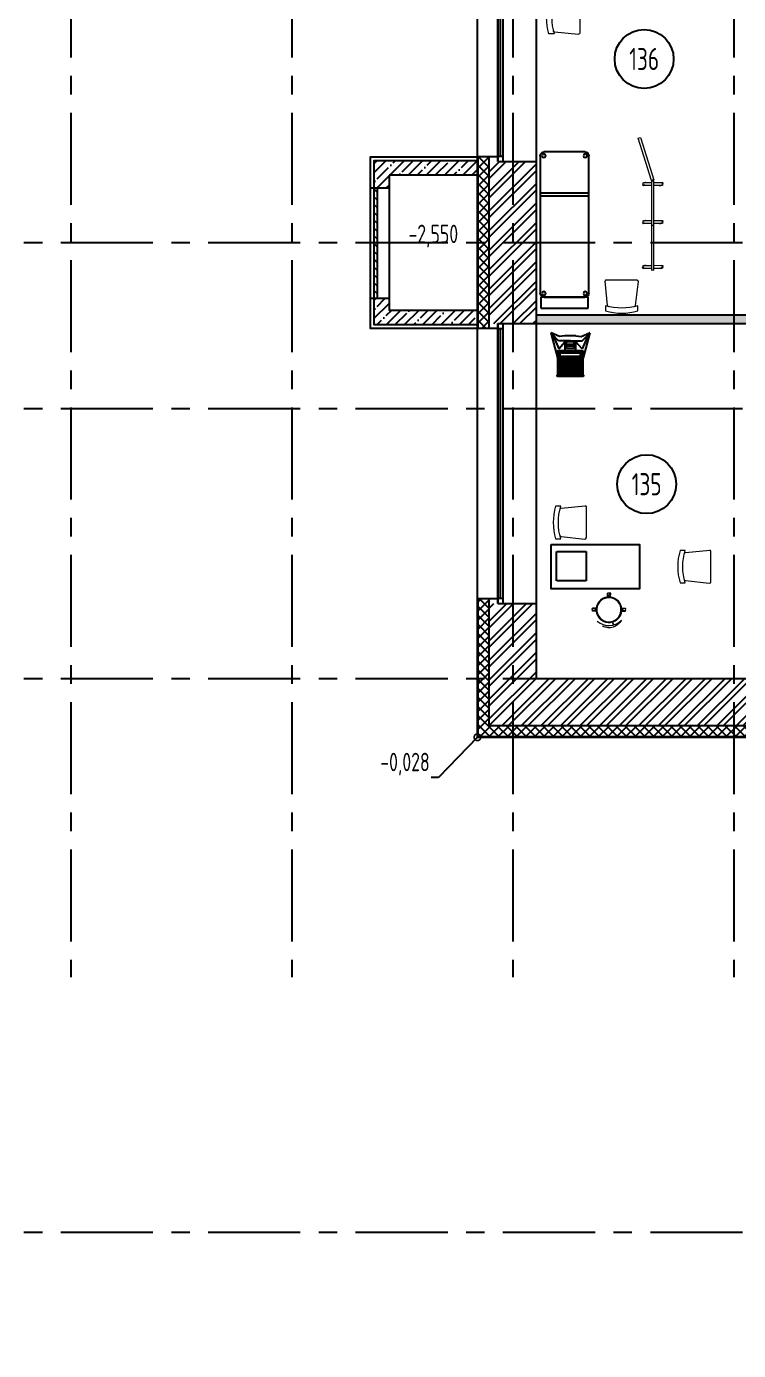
# Model space of a CAD drawing. Header units: millimetres. Extents: x -9318 to 9016603, y 0 to 838141.
# Drawn here: x 56803 to 66465, y 169968 to 187942 of the extents above; entities that cross this region are included whole.
import ezdxf
from ezdxf import colors
from ezdxf.entities.mleader import LeaderData, LeaderLine
from ezdxf.enums import TextEntityAlignment as Align
from ezdxf.math import Vec2, Vec3

# ---------------------------------------------------------------- set-up
doc = ezdxf.new("R2010")
doc.units = ezdxf.units.MM
for name, pattern in [('ADSK_Сверху', [450, 300, -150]), ('CENTER', [2, 1.25, -0.25, 0.25, -0.25]), ('HIDDEN', [6, 4, -2])]:
    doc.linetypes.add(name, pattern=pattern)
for name, color, linetype in [('АР_новое окно', 160, 'Continuous'), ('ТХ_мебель_мед', 210, 'Continuous'), ('ТХ_обор_мед', 212, 'Continuous')]:
    doc.layers.add(name, color=color, linetype=linetype)
doc.layers.add('АР_Номер помещения', color=1, linetype='Continuous', lineweight=25)
doc.styles.add('ISOCPEUR', font='isocpeur.ttf', dxfattribs={"width": 0.7})
pattern_1 = [(45, (-887844.57, 261230.07), (-132.58252, 132.58252), []), (45, (-887756.18, 261230.07), (-132.58252, 132.58252), [])]

# ---------------------------------------------------------------- blocks, each defined once
blk = doc.blocks.new('*U746')
at = {"layer": 'АР_новое окно', "color": 8, "lineweight": 20}
for p, q in [((0, 3800), (-70, 3800)), ((0, 0), (-70, 0))]:
    blk.add_line(p, q, dxfattribs=at)
at = {"layer": 'АР_новое окно', "color": 8}
for p, q in [((-70, 3800), (-70, 0)), ((-70, 0), (-70, 3800)), ((0, 3800), (0, 0)), ((0, 3730), (-70, 3730)), ((-35, 3730), (-35, 70)), ((0, 70), (-70, 70))]:
    blk.add_line(p, q, dxfattribs=at)
blk = doc.blocks.new('*U747')
at = {"layer": 'АР_новое окно', "color": 8, "lineweight": 20}
for p, q in [((0, 3800), (-70, 3800)), ((0, 0), (-70, 0))]:
    blk.add_line(p, q, dxfattribs=at)
at = {"layer": 'АР_новое окно', "color": 8}
for p, q in [((-70, 3800), (-70, 0)), ((-70, 0), (-70, 3800)), ((0, 3800), (0, 0)), ((0, 3730), (-70, 3730)), ((-35, 3730), (-35, 70)), ((0, 70), (-70, 70))]:
    blk.add_line(p, q, dxfattribs=at)
blk = doc.blocks.new('_DotSmall')
at = {"color": 8, "linetype": 'ByBlock', "const_width": 0.5}
blk.add_lwpolyline([(-0.0625, 0, 1), (0.0625, 0, 1)], format="xyb", close=True, dxfattribs=at)
blk = doc.blocks.new('*U1048')
at = {"layer": 'АР_Номер помещения', "color": 8}
blk.add_circle((-13711, 2711), 400, dxfattribs=at)
at = {"color": 8, "style": 'ISOCPEUR', "width": 0.7, "flags": 1}
blk.add_attdef('КАТЕГОРИЯ', (-499, -2092), '', height=250, dxfattribs=at)
at = {"layer": 'АР_Номер помещения', "color": 8, "style": 'ISOCPEUR', "width": 0.7}
blk.add_attdef('НОМЕР_ПОМЕЩЕНИЯ', text='', height=300, dxfattribs=at).set_placement((-13711, 2711), align=Align.MIDDLE_CENTER)
blk = doc.blocks.new('*U1043')
at = {"layer": 'АР_Номер помещения', "color": 8}
blk.add_circle((-18503, 2894), 400, dxfattribs=at)
at = {"color": 8, "style": 'ISOCPEUR', "width": 0.7, "flags": 1}
blk.add_attdef('КАТЕГОРИЯ', (-499, -2092), '', height=250, dxfattribs=at)
at = {"layer": 'АР_Номер помещения', "color": 8, "style": 'ISOCPEUR', "width": 0.7}
blk.add_attdef('НОМЕР_ПОМЕЩЕНИЯ', text='', height=300, dxfattribs=at).set_placement((-18503, 2894), align=Align.MIDDLE_CENTER)
blk = doc.blocks.new('стол с тумбой 1200х600')
at = {"color": 8}
blk.add_lwpolyline([(-19012, 19801), (-19012, 21001), (-19612, 21001), (-19612, 19801)], close=True, dxfattribs=at)
at = {"color": 8, "linetype": 'HIDDEN', "ltscale": 0.1}
blk.add_lwpolyline([(-19505, 19875), (-19105, 19875), (-19105, 20275), (-19505, 20275)], close=True, dxfattribs=at)
blk = doc.blocks.new('М012')
at = {"layer": 'ТХ_мебель_мед', "color": 8, "lineweight": 0}
for points in [[(369567, -213307, 0.409091), (369742, -213133, 0.409091), (369567, -212958, 0.420501), (369393, -213133, 0.420501)], [(369567, -213297, 0.41129), (369731, -213133, 0.41129), (369567, -212969, 0.41129), (369403, -213133, 0.41129)]]:
    blk.add_lwpolyline(points, format="xyb", close=True, dxfattribs=at)
for points in [[(369498, -212974), (369483, -212921), (369488, -212921)], [(369536, -212958), (369525, -212910), (369520, -212916)], [(369393, -213159), (369345, -213170), (369345, -213180)], [(369403, -213201), (369356, -213212), (369356, -213207)], [(369588, -213307), (369604, -213355), (369610, -213350)], [(369631, -213291), (369647, -213344), (369641, -213344)]]:
    blk.add_lwpolyline(points, dxfattribs=at)
for points in [[(369530, -212958), (369514, -212910), (369488, -212921), (369504, -212969), (369509, -212953), (369520, -212953)], [(369393, -213164), (369345, -213180), (369350, -213207), (369403, -213191), (369387, -213191), (369382, -213175)], [(369626, -213297), (369641, -213344), (369610, -213355), (369599, -213302), (369610, -213313), (369620, -213313)]]:
    blk.add_lwpolyline(points, close=True, dxfattribs=at)
blk.add_lwpolyline([(369758, -213244, 0.40938), (369657, -212931, -0.409379), (369806, -213159)], format="xyb", dxfattribs=at)
for points in [[(369726, -213032), (369721, -213032), (369716, -213032), (369710, -213032)], [(369742, -213006), (369742, -213016), (369737, -213027), (369726, -213032)]]:
    blk.add_open_spline(points, degree=3, dxfattribs=at)
blk = doc.blocks.new('М018')
at = {"layer": 'ТХ_обор_мед', "color": 8, "ltscale": 100, "const_width": 2}
blk.add_lwpolyline([(-242944.5, 88359.5), (-242744.5, 88359.5), (-242744.5, 88059.5), (-242944.5, 88059.5)], close=True, dxfattribs=at)
blk = doc.blocks.new('М013')
at = {"color": 8, "lineweight": 0}
for points in [[(364128, -214788), (363800, -214756)], [(364128, -215169), (363805, -215206)]]:
    blk.add_lwpolyline(points, dxfattribs=at)
blk.add_lwpolyline([(364202, -215201), (364133, -215201, 0.144578), (364133, -214761), (364202, -214761, -0.144578)], format="xyb", close=True, dxfattribs=at)
for points in [[(363784, -214772), (363784, -214761), (363789, -214756), (363800, -214756)], [(363784, -215190), (363784, -215047), (363784, -214910), (363784, -214772)], [(364128, -214788), (364138, -214788), (364144, -214798), (364144, -214804)], [(363805, -215206), (363794, -215206), (363784, -215196), (363784, -215185)], [(364144, -215153), (364144, -215164), (364138, -215169), (364128, -215169)]]:
    blk.add_open_spline(points, degree=3, dxfattribs=at)
blk = doc.blocks.new('ВЕСЫ ЭЛЕКТРОННЫЕ С ЭЛЕКТРОННЫМ РОСТОМЕРОМ')
at = {"color": 8}
for p, q in [((-265, 162), (-260, 165)), ((-265, 162), (-173, -176)), ((-163, 56), (-241, 135)), ((-241, 135), (-159, -53)), ((-1, 56), (-163, 56)), ((-159, -53), (-76, 41)), ((-76, -73), (-76, 41)), ((-76, 41), (74, 41)), ((-74, 124), (73, 124)), ((-53, -48), (-53, 41)), ((-1, 56), (161, 56)), ((50, -48), (50, 41)), ((74, 41), (74, -73)), ((157, -53), (74, 41)), ((239, 135), (157, -53)), ((161, 56), (239, 135)), ((264, 162), (172, -176)), ((264, 162), (259, 165)), ((-155, -101), (-155, -411)), ((75, -101), (-155, -101)), ((-129, -385), (-129, -145)), ((-109, -385), (-109, -145)), ((-89, -385), (-89, -145)), ((-69, -385), (-69, -145)), ((-49, -385), (-49, -145)), ((-29, -385), (-29, -145)), ((-9, -385), (-9, -145)), ((11, -385), (11, -145)), ((31, -385), (31, -145)), ((51, -385), (51, -145)), ((71, -385), (71, -145)), ((155, -101), (75, -101)), ((91, -385), (91, -145)), ((111, -385), (111, -145)), ((131, -385), (131, -145)), ((155, -411), (155, -101)), ((-155, -411), (155, -411))]:
    blk.add_line(p, q, dxfattribs=at)
for points in [[(-74, 124), (-147, 111), (-260, 165)], [(73, 124), (147, 111), (259, 165)], [(75, -115), (141, -115), (141, -395), (-139, -395), (-139, -115), (75, -115)]]:
    blk.add_lwpolyline(points, dxfattribs=at)
for points in [[(39, 5), (39, -15), (-41, -15), (-41, 5)], [(-174, -81), (172, -81), (172, -426), (-174, -426)]]:
    blk.add_lwpolyline(points, close=True, dxfattribs=at)
for centre, radius, start, end in [((-1, 273), 355, 257.7929, 282.2071), ((-1, 303), 355, 261.6522, 278.3478), ((-168, -419), 13, 116.3351, 324.8146), ((167, -419), 13, 215.1854, 63.6649)]:
    blk.add_arc(centre, radius, start, end, dxfattribs=at)
blk = doc.blocks.new('137')
at = {"color": 8, "extrusion": (0.000470712, 6.19742e-05, 1)}
for p, q in [((7031710, 1186294, 0), (7031710, 1188164, 0)), ((7031760, 1188214, 0), (7032320, 1188214, 0)), ((7032370, 1188164, 0), (7032370, 1186294, 0)), ((7031715, 1187654, 0), (7032365, 1187654, 0)), ((7031715, 1187614, 0), (7032365, 1187614, 0)), ((7032315, 1186244, 0), (7031765, 1186244, 0))]:
    blk.add_line(p, q, dxfattribs=at)
at = {"color": 8, "linetype": 'ADSK_Сверху', "ltscale": 25, "elevation": 0}
blk.add_lwpolyline([(7031718, 1186244), (7032361, 1186244), (7032361, 1186094), (7031718, 1186094)], close=True, dxfattribs=at)
at = {"color": 8, "extrusion": (0.000470712, 6.19742e-05, 1)}
for centre in [(7031759, 1188163, 3384), (7032319, 1188163, 3384), (7031759, 1186293, 3384), (7032319, 1186293, 3384)]:
    blk.add_circle(centre, 25, dxfattribs=at)
for centre, start, end in [((7031759, 1188163, 3384), 90, 180), ((7032319, 1188163, 3384), 360, 90), ((7031759, 1186293, 3384), 180, 270), ((7032319, 1186293, 3384), 270, 360)]:
    blk.add_arc(centre, 50, start, end, dxfattribs=at)
blk = doc.blocks.new('ширма')
at = {"color": 8, "lineweight": 0}
for points in [[(858, 845), (849, 852), (1220, 1329), (1231, 1318), (1245, 1309), (874, 833), (865, 840)], [(1095, 1356), (1109, 1375)], [(1183, 1282), (1098, 1348)], [(1102, 1366), (1100, 1377), (1120, 1382), (1121, 1371)], [(1124, 1328), (1112, 1327), (1111, 1338)], [(1118, 1373), (1203, 1307)], [(1290, 1199), (1292, 1188), (1300, 1191), (1208, 1262)], [(1228, 1288), (1319, 1217)], [(1288, 1241), (1299, 1242), (1303, 1229)], [(1320, 1211), (1305, 1192), (1311, 1193), (1310, 1198)], [(729, 886), (728, 897), (747, 902), (748, 891)], [(485, 365), (476, 373), (847, 849), (859, 839), (872, 829), (501, 353), (492, 360)], [(722, 876), (736, 895)], [(810, 802), (726, 868)], [(751, 849), (740, 847), (738, 859)], [(745, 894), (830, 827)], [(917, 719), (919, 708), (927, 712), (836, 783)], [(855, 808), (946, 737)], [(915, 761), (926, 763), (931, 749)], [(947, 731), (932, 712), (938, 713), (937, 719)], [(481, 360), (474, 370), (-20, 26), (0, 0), (494, 344), (487, 355)], [(405, 469), (419, 488)], [(493, 395), (408, 461)], [(414, 482), (414, 487), (433, 492), (434, 481)], [(434, 441), (426, 438), (421, 451)], [(428, 486), (513, 420)], [(610, 304), (518, 375)], [(538, 400), (629, 330)], [(598, 354), (611, 359), (614, 342)], [(630, 324), (615, 305)]]:
    blk.add_lwpolyline(points, dxfattribs=at)
blk.add_lwpolyline([(622, 303, 0.044658), (623, 314), (623, 309), (604, 304), (603, 309)], format="xyb", dxfattribs=at)
blk.add_circle((487, 358), 5.98, dxfattribs=at)
for centre, radius, start, end in [((1101, 1348), 5.98, 142.0998, 232.1), ((1160, 1359), 57.8, 167.5769, 181.964), ((1160, 1359), 57.8, 198.1191, 218.7405), ((1116, 1367), 5.98, 52.0998, 142.1), ((1074, 1339), 57.8, 22.2117, 38.7405), ((1338, 1225), 57.8, 201.5634, 218.7404), ((1302, 1192), 5.98, 232.0998, 322.1), ((1256, 1203), 57.8, 18.707, 38.7405), ((1256, 1203), 57.8, 347.5771, 354.9821), ((1317, 1211), 5.98, 322.0998, 52.1), ((728, 869), 5.98, 142.0998, 232.1), ((787, 879), 57.8, 167.5769, 181.964), ((787, 879), 57.8, 198.1191, 218.7405), ((743, 888), 5.98, 52.0998, 142.1), ((701, 860), 57.8, 22.2117, 38.7405), ((965, 745), 57.8, 201.5634, 218.7404), ((883, 723), 57.8, 18.707, 38.7405), ((944, 731), 5.98, 322.0998, 52.1), ((930, 712), 5.98, 232.0998, 322.1), ((883, 723), 57.8, 347.5771, 354.9821), ((411, 461), 5.98, 142.0998, 232.1), ((470, 471), 57.8, 167.5772, 180.3158), ((470, 471), 57.8, 198.8826, 218.7406), ((426, 480), 5.98, 52.0998, 142.1), ((384, 452), 57.8, 21.3711, 38.7405), ((651, 335), 57.8, 204.4307, 218.7406), ((612, 305), 5.98, 232.0998, 322.1), ((566, 316), 57.8, 16.2517, 38.7404), ((627, 324), 5.98, 322.0998, 52.1)]:
    blk.add_arc(centre, radius, start, end, dxfattribs=at)

msp = doc.modelspace()

# ---------------------------------------------------------------- hatches: boundary and pattern name
at = {"ltscale": 100}
h = msp.add_hatch(dxfattribs=at)
h.set_pattern_fill('AR-CONC', color=256, scale=30)
h.set_pattern_definition([(50, (275635.95, 96407.27), (215.17805, -18.82564), [22.5, -247.5]), (355, (275635.95, 96407.27), (-41.6254, 225.65764), [18, -198]), (100.45144, (275653.88, 96405.7), (173.55265, 206.832), [19.12206, -210.34263]), (46.1842, (275635.95, 96467.27), (320.1724, -49.65578), [33.75, -371.25]), (96.63564, (275662.63, 96463.14), (280.3986, 292.2356), [28.6831, -315.51413]), (351.18416, (275635.95, 96467.27), (280.3986, 292.2356), [27, -297]), (21, (275665.95, 96452.27), (179.07212, -120.78567), [22.5, -247.5]), (326, (275665.95, 96452.27), (72.9946, 217.54501), [18, -198]), (71.45144, (275680.87, 96442.2), (252.06671, 96.75935), [19.12206, -210.34263]), (37.5, (275635.95, 96407.274), (3.647957, 99.868156), [0, -195.6, 0, -201, 0, -198.75]), (7.5, (275635.95, 96407.27), (78.92086, 118.323514), [0, -114.6, 0, -191.1, 0, -75.75]), (327.5, (275569.05, 96407.274), (160.14673, -6.766462), [0, -75, 0, -234, 0, -310.5]), (317.5, (275539.05, 96407.27), (174.95585, 30.031495), [0, -97.5, 0, -155.4, 0, -220.5])])
h.paths.add_polyline_path([(67392.16, 186842.15), (67272.16, 186842.14), (67273.07, 184027.96), (63721.91, 184027.96), (63721.91, 183907.96), (67271.57, 183907.96), (67272.19, 183299.23), (67392.19, 183299.23)])
h = msp.add_hatch(dxfattribs=at)
h.set_pattern_fill('ANSI35', color=256, scale=700)
h.set_pattern_definition([(45, (275635.95, 96407.27), (-123.74369, 123.74369), []), (45, (275759.7, 96407.27), (-123.74369, 123.74369), [218.75, -43.75, 0, -43.75])])
h.paths.add_polyline_path([(61721.76, 184249.29), (61521.1, 184249.29), (61521.1, 185750.76), (61721.91, 185750.76), (61721.93, 185923.07), (62921.91, 185923.09), (62921.93, 186122.99), (61521.92, 186123.06), (61521.75, 183893.06), (62921.92, 183892.99), (62921.92, 184092.98), (61721.75, 184093.08)])
h = msp.add_hatch(dxfattribs=at)
h.set_pattern_fill('ANSI37', color=256, scale=700)
h.set_pattern_definition([(45, (-912958.06, 219635.1), (-61.871843, 61.871843), []), (135, (-912958.06, 219635.1), (-61.871843, -61.871843), [])])
h.paths.add_polyline_path([(63081.91, 184207.96), (62931.91, 184207.96), (62931.91, 183842.96), (63081.91, 183842.96)])
h.paths.add_polyline_path([(63081.91, 185557.96), (62931.91, 185557.96), (62931.91, 184207.96), (63081.91, 184207.96)])
h.paths.add_polyline_path([(62931.91, 185557.96), (63081.91, 185557.96), (63081.91, 186172.96), (62931.91, 186172.96)])
h = msp.add_hatch(dxfattribs=at)
h.set_pattern_fill('ANSI32', color=256, scale=500)
h.set_pattern_definition(pattern_1)
h.paths.add_polyline_path([(63721.92, 186107.96), (63081.92, 186107.96), (63081.91, 183907.96), (63721.91, 183907.96)])
h = msp.add_hatch(dxfattribs=at)
h.set_pattern_fill('ANSI31', color=256, scale=600, angle=-90)
h.set_pattern_definition([(315, (-52753.39, 14795.74), (53.033009, 53.033009), [])])
h.paths.add_polyline_path([(61559.25, 185750.76), (61559.25, 184249.29), (61521.91, 184249.29), (61521.91, 185750.76)])
h = msp.add_hatch(dxfattribs=at)
h.set_pattern_fill('ANSI37', color=256, scale=700)
h.set_pattern_definition([(45, (-881264.54, 200766.49), (-61.871843, 61.871843), []), (135, (-881264.54, 200766.49), (-61.871843, -61.871843), [])])
h.paths.add_polyline_path([(93425.6, 163052.96), (93425.6, 162902.96), (85102.1, 162902.96), (85102.1, 157712.96), (76982.1, 157712.96), (76982.1, 151362.96), (63582.1, 151362.96), (63582.07, 161372.96), (69932.1, 161372.96), (69932.1, 178302.96), (62931.91, 178302.96), (62931.91, 180172.96), (63081.91, 180172.96), (63081.91, 178452.96), (70082.1, 178452.96), (70082.1, 161222.96), (63732.07, 161222.96), (63732.1, 151512.96), (76832.1, 151512.96), (76832.1, 157862.96), (84952.1, 157862.96), (84952.1, 163052.96)])
h = msp.add_hatch(dxfattribs=at)
h.set_pattern_fill('ANSI32', color=256, scale=500)
h.set_pattern_definition(pattern_1)
h.paths.add_polyline_path([(63721.85, 180107.96), (63081.92, 180107.96), (63081.91, 178452.94), (70082.1, 178452.97), (70082.1, 179092.97), (63721.97, 179092.95)])

# ---------------------------------------------------------------- linework, layer by layer
at = {"linetype": 'CENTER', "ltscale": 1000}
for p, q in [((57402.03, 230770.43), (57402.03, 175038.08)), ((60402.03, 230770.43), (60402.03, 175038.08)), ((63402.03, 230770.43), (63402.03, 175038.08)), ((66402.03, 230770.43), (66402.03, 175038.08)), ((51268.34, 185007.96), (134446.74, 185007.96)), ((51268.34, 182757.96), (134446.74, 182757.96)), ((51268.34, 179092.96), (134865.51, 179092.96)), ((51268.34, 171572.96), (134865.51, 171572.96))]:
    msp.add_line(p, q, dxfattribs=at)
at = {"ltscale": 100}
for p, q in [((62921.91, 178292.96), (62921.91, 190876.2)), ((62931.91, 183842.96), (62931.91, 186172.96)), ((63081.91, 183842.96), (63081.91, 186172.96)), ((63200.83, 186172.96), (63081.91, 186172.96)), ((63200.83, 186107.96), (63200.83, 186172.96)), ((63200.83, 186107.96), (63721.91, 186107.96)), ((63721.91, 183907.96), (63721.91, 186107.96)), ((61721.92, 185750.76), (61721.92, 184249.29)), ((63200.83, 183907.96), (63721.91, 183907.96)), ((63200.83, 183842.96), (63200.83, 183907.96)), ((63200.83, 183842.96), (63081.91, 183842.96)), ((62931.91, 178302.96), (62931.91, 180172.96)), ((63081.91, 178452.96), (63081.91, 180172.96)), ((63200.83, 180172.96), (63081.91, 180172.96)), ((63200.83, 180107.96), (63200.83, 180172.96)), ((63200.83, 180107.96), (63721.91, 180107.96)), ((63721.91, 179092.96), (63721.91, 180107.96)), ((63721.91, 179092.96), (78847.1, 179092.96)), ((62931.91, 178302.96), (69932.1, 178302.96)), ((63081.91, 178452.96), (70082.1, 178452.96)), ((62921.91, 178292.96), (69922.1, 178292.96))]:
    msp.add_line(p, q, dxfattribs=at)
at = {"lineweight": 15, "ltscale": 100}
for p, q in [((63200.83, 186107.96), (63200.83, 189907.96)), ((63200.83, 180107.96), (63200.83, 183907.96))]:
    msp.add_line(p, q, dxfattribs=at)
for p, q in [((63721.91, 186107.96), (63721.91, 189907.96)), ((63721.91, 180107.96), (63721.91, 183907.96))]:
    msp.add_line(p, q)
at = {"ltscale": 0.25}
msp.add_lwpolyline([(62921.91, 183842.96), (61471.75, 183843.1), (61471.95, 186173.1), (62921.92, 186172.96)], dxfattribs=at)
at = {"ltscale": 100}
for points in [[(61521.91, 185750.76), (61521.94, 186123.09), (62921.91, 186122.96)], [(63081.91, 186172.96), (62921.91, 186172.96)], [(61721.93, 185923.08), (61721.91, 185750.76)], [(62921.91, 185923.09), (61721.93, 185923.07)], [(61721.92, 184249.29), (61471.92, 184249.29), (61471.92, 185750.76)], [(61471.92, 185750.76), (61721.92, 185750.76)], [(61521.91, 185750.76), (61721.92, 185750.76)], [(61521.91, 184249.29), (61521.91, 185750.76)], [(61559.25, 185750.76), (61559.25, 184249.29)], [(62921.91, 183892.96), (61521.75, 183893.09), (61521.78, 184249.29)], [(61721.92, 184249.29), (61521.78, 184249.29)], [(61721.78, 184249.29), (61721.77, 184093.07), (62921.91, 184092.98)], [(63721.91, 184027.96), (67273.07, 184027.96)], [(63721.91, 183907.96), (67271.57, 183907.96)], [(63081.91, 183842.96), (62921.91, 183842.96)], [(63081.91, 180172.96), (62921.91, 180172.96)]]:
    msp.add_lwpolyline(points, dxfattribs=at)

# ---------------------------------------------------------------- block references
at = {"xscale": -1}
for name, p, rotation in [('*U747', (63270.83, 189907.96), 180), ('ширма', (65135.76, 186433.2), 142.1442435629785), ('М013', (-150100.63, 548284.13), 90), ('*U746', (63270.83, 183907.96), 180), ('стол с тумбой 1200х600', (44120.8, 199920.09), 270)]:
    msp.add_blockref(name, p, dxfattribs=dict(at, rotation=rotation))
for name, p, rotation in [('М013', (428094.47, -26918.94), 180), ('М018', (-178649.03, 268822.47), 180), ('М012', (369314.28, 478719.29), 254.4110035299838)]:
    msp.add_blockref(name, p, dxfattribs=dict(rotation=rotation))
ref = msp.add_blockref('*U1048', (78895.18, 184789.61))
ref.add_attrib('НОМЕР_ПОМЕЩЕНИЯ', '136', dxfattribs={"layer": 'АР_Номер помещения', "color": 8, "height": 300, "style": 'ISOCPEUR', "width": 0.7}).set_placement((65184.44, 187500.53), align=Align.MIDDLE_CENTER)
for name, p in [('137', (7096144.2, -1001975.52, -0.14)), ('М013', (428185.11, 396189.05)), ('М013', (429873.28, 395589.05))]:
    msp.add_blockref(name, p, dxfattribs=at)
at = {"lineweight": 5, "extrusion": (-0.000470712, 6.19742e-05, 1), "xscale": -1, "rotation": 1.672165925725721e-06}
msp.add_blockref('ВЕСЫ ЭЛЕКТРОННЫЕ С ЭЛЕКТРОННЫМ РОСТОМЕРОМ', (64181.99, 183620.44, -18.82), dxfattribs=at)
ref = msp.add_blockref('*U1043', (83720.79, 178834.75))
ref.add_attrib('НОМЕР_ПОМЕЩЕНИЯ', '135', dxfattribs={"layer": 'АР_Номер помещения', "color": 8, "height": 300, "style": 'ISOCPEUR', "width": 0.7}).set_placement((65218.13, 181728.42), align=Align.MIDDLE_CENTER)

# ---------------------------------------------------------------- leaders
ml = msp.add_multileader_mtext('Standard')
ml.set_content('+13,200', color=8, style='ISOCPEUR')
ml.set_leader_properties(color=8, linetype='Continuous', lineweight=-1)
ml.set_arrow_properties(name='DOTSMALL')
ml.build(insert=Vec2(0, 0))
ml.multileader.update_dxf_attribs({"has_text_frame": 1, "text_left_attachment_type": 4, "text_right_attachment_type": 4, "dogleg_length": 100, "arrow_head_size": 180})
ctx = ml.context
ctx.base_point, ctx.char_height, ctx.arrow_head_size, ctx.landing_gap_size, ctx.plane_origin = Vec3(93068.63, 826103.47), 250, 180, 50, Vec3(90907.41, 825512.23)
ctx.left_attachment, ctx.right_attachment = 4, 4
notes = []
notes.append((ctx, [(0, (0, 0, 0), (0, 0), (1, 0), 1, [])]))
ctx.mtext.insert, ctx.mtext.width, ctx.mtext.line_spacing_style, ctx.mtext.flow_direction = Vec3(93118.63, 826436.81), 852.697, 2, 5
ml = msp.add_multileader_mtext('Standard')
ml.set_content('+11,550', color=8, style='ISOCPEUR')
ml.set_leader_properties(color=8, linetype='Continuous', lineweight=-1)
ml.set_arrow_properties(name='DOTSMALL')
ml.build(insert=Vec2(0, 0))
ml.multileader.update_dxf_attribs({"has_text_frame": 1, "text_left_attachment_type": 4, "text_right_attachment_type": 4, "dogleg_length": 100, "arrow_head_size": 180})
ctx = ml.context
ctx.base_point, ctx.char_height, ctx.arrow_head_size, ctx.landing_gap_size, ctx.plane_origin = Vec3(88068.63, 825358.47), 250, 180, 50, Vec3(85907.41, 824767.23)
ctx.left_attachment, ctx.right_attachment = 4, 4
notes.append((ctx, [(0, (0, 0, 0), (0, 0), (1, 0), 1, [])]))
ctx.mtext.insert, ctx.mtext.width, ctx.mtext.line_spacing_style, ctx.mtext.flow_direction = Vec3(88118.63, 825691.81), 852.697, 2, 5
ml = msp.add_multileader_mtext('Standard')
ml.set_content('+13,700', color=8, style='ISOCPEUR')
ml.set_leader_properties(color=8, linetype='Continuous', lineweight=-1)
ml.set_arrow_properties(name='DOTSMALL')
ml.build(insert=Vec2(0, 0))
ml.multileader.update_dxf_attribs({"has_text_frame": 1, "text_left_attachment_type": 4, "text_right_attachment_type": 4, "dogleg_length": 100, "arrow_head_size": 180})
ctx = ml.context
ctx.base_point, ctx.char_height, ctx.arrow_head_size, ctx.landing_gap_size, ctx.plane_origin = Vec3(118053.07, 658154.33), 250, 180, 50, Vec3(117803.7, 657493.51)
ctx.left_attachment, ctx.right_attachment = 4, 4
notes.append((ctx, [(0, (0, 0, 0), (0, 0), (1, 0), 1, [])]))
ctx.mtext.insert, ctx.mtext.width, ctx.mtext.line_spacing_style, ctx.mtext.flow_direction = Vec3(118103.07, 658487.66), 852.697, 2, 5
ml = msp.add_multileader_mtext('Standard')
ml.set_content('+13,700', color=8, style='ISOCPEUR')
ml.set_leader_properties(color=8, linetype='Continuous', lineweight=-1)
ml.set_arrow_properties(name='DOTSMALL')
ml.build(insert=Vec2(0, 0))
ml.multileader.update_dxf_attribs({"has_text_frame": 1, "text_left_attachment_type": 4, "text_right_attachment_type": 4, "dogleg_length": 100, "arrow_head_size": 180})
ctx = ml.context
ctx.base_point, ctx.char_height, ctx.arrow_head_size, ctx.landing_gap_size, ctx.plane_origin = Vec3(79585.57, 658000.47), 250, 180, 50, Vec3(77424.36, 657409.23)
ctx.left_attachment, ctx.right_attachment = 4, 4
notes.append((ctx, [(0, (0, 0, 0), (0, 0), (1, 0), 1, [])]))
ctx.mtext.insert, ctx.mtext.width, ctx.mtext.line_spacing_style, ctx.mtext.flow_direction = Vec3(79635.57, 658333.81), 852.697, 2, 5
ml = msp.add_multileader_mtext('Standard')
ml.set_content('+15,850', color=8, style='ISOCPEUR')
ml.set_leader_properties(color=8, linetype='Continuous', lineweight=-1)
ml.set_arrow_properties(name='DOTSMALL')
ml.build(insert=Vec2(0, 0))
ml.multileader.update_dxf_attribs({"has_text_frame": 1, "text_left_attachment_type": 4, "text_right_attachment_type": 4, "dogleg_length": 100, "arrow_head_size": 180})
ctx = ml.context
ctx.base_point, ctx.char_height, ctx.arrow_head_size, ctx.landing_gap_size, ctx.plane_origin = Vec3(78411.29, 652860.4), 250, 180, 50, Vec3(78329.9, 651149.71)
ctx.left_attachment, ctx.right_attachment = 4, 4
notes.append((ctx, [(0, (0, 0, 0), (0, 0), (1, 0), 1, [])]))
ctx.mtext.insert, ctx.mtext.width, ctx.mtext.defined_height, ctx.mtext.line_spacing_style, ctx.mtext.flow_direction = Vec3(78461.29, 653193.74), 696.0353, 776.46, 2, 5
ml = msp.add_multileader_mtext('Standard')
ml.set_content('+15,850', color=8, style='ISOCPEUR')
ml.set_leader_properties(color=8, linetype='Continuous', lineweight=-1)
ml.set_arrow_properties(name='DOTSMALL')
ml.build(insert=Vec2(0, 0))
ml.multileader.update_dxf_attribs({"has_text_frame": 1, "text_left_attachment_type": 4, "text_right_attachment_type": 4, "dogleg_length": 100, "arrow_head_size": 180})
ctx = ml.context
ctx.base_point, ctx.char_height, ctx.arrow_head_size, ctx.landing_gap_size, ctx.plane_origin = Vec3(116043.29, 652621.27), 250, 180, 50, Vec3(116522.41, 649668.82)
ctx.left_attachment, ctx.right_attachment = 4, 4
notes.append((ctx, [(0, (0, 0, 0), (0, 0), (1, 0), 1, [])]))
ctx.mtext.insert, ctx.mtext.width, ctx.mtext.line_spacing_style, ctx.mtext.flow_direction = Vec3(116093.29, 652954.61), 852.697, 2, 5
ml = msp.add_multileader_mtext('Standard')
ml.set_content('+9,800', color=8, style='ISOCPEUR')
ml.set_leader_properties(color=8, linetype='Continuous', lineweight=-1)
ml.set_arrow_properties(name='DOTSMALL')
ml.build(insert=Vec2(0, 0))
ml.multileader.update_dxf_attribs({"has_text_frame": 1, "text_left_attachment_type": 4, "text_right_attachment_type": 4, "dogleg_length": 100, "arrow_head_size": 180})
ctx = ml.context
ctx.base_point, ctx.char_height, ctx.arrow_head_size, ctx.landing_gap_size, ctx.plane_origin = Vec3(118053.07, 538154.33), 250, 180, 50, Vec3(117803.7, 537493.51)
ctx.left_attachment, ctx.right_attachment = 4, 4
notes.append((ctx, [(0, (0, 0, 0), (0, 0), (1, 0), 1, [])]))
ctx.mtext.insert, ctx.mtext.width, ctx.mtext.line_spacing_style, ctx.mtext.flow_direction = Vec3(118103.07, 538487.66), 852.697, 2, 5
ml = msp.add_multileader_mtext('Standard')
ml.set_content('+9,800', color=8, style='ISOCPEUR')
ml.set_leader_properties(color=8, linetype='Continuous', lineweight=-1)
ml.set_arrow_properties(name='DOTSMALL')
ml.build(insert=Vec2(0, 0))
ml.multileader.update_dxf_attribs({"has_text_frame": 1, "text_left_attachment_type": 4, "text_right_attachment_type": 4, "dogleg_length": 100, "arrow_head_size": 180})
ctx = ml.context
ctx.base_point, ctx.char_height, ctx.arrow_head_size, ctx.landing_gap_size, ctx.plane_origin = Vec3(79585.57, 538000.47), 250, 180, 50, Vec3(77424.36, 537409.23)
ctx.left_attachment, ctx.right_attachment = 4, 4
notes.append((ctx, [(0, (0, 0, 0), (0, 0), (1, 0), 1, [])]))
ctx.mtext.insert, ctx.mtext.width, ctx.mtext.line_spacing_style, ctx.mtext.flow_direction = Vec3(79635.57, 538333.81), 852.697, 2, 5
ml = msp.add_multileader_mtext('Standard')
ml.set_content('+11,750', color=8, style='ISOCPEUR')
ml.set_leader_properties(color=8, linetype='Continuous', lineweight=-1)
ml.set_arrow_properties(name='DOTSMALL')
ml.build(insert=Vec2(0, 0))
ml.multileader.update_dxf_attribs({"has_text_frame": 1, "text_left_attachment_type": 4, "text_right_attachment_type": 4, "dogleg_length": 100, "arrow_head_size": 180})
ctx = ml.context
ctx.base_point, ctx.char_height, ctx.arrow_head_size, ctx.landing_gap_size, ctx.plane_origin = Vec3(78411.29, 532860.4), 250, 180, 50, Vec3(78329.9, 531149.71)
ctx.left_attachment, ctx.right_attachment = 4, 4
notes.append((ctx, [(0, (0, 0, 0), (0, 0), (1, 0), 1, [])]))
ctx.mtext.insert, ctx.mtext.width, ctx.mtext.defined_height, ctx.mtext.line_spacing_style, ctx.mtext.flow_direction = Vec3(78461.29, 533193.74), 696.0353, 776.46, 2, 5
ml = msp.add_multileader_mtext('Standard')
ml.set_content('+11,750', color=8, style='ISOCPEUR')
ml.set_leader_properties(color=8, linetype='Continuous', lineweight=-1)
ml.set_arrow_properties(name='DOTSMALL')
ml.build(insert=Vec2(0, 0))
ml.multileader.update_dxf_attribs({"has_text_frame": 1, "text_left_attachment_type": 4, "text_right_attachment_type": 4, "dogleg_length": 100, "arrow_head_size": 180})
ctx = ml.context
ctx.base_point, ctx.char_height, ctx.arrow_head_size, ctx.landing_gap_size, ctx.plane_origin = Vec3(116043.29, 532621.27), 250, 180, 50, Vec3(116522.41, 529668.82)
ctx.left_attachment, ctx.right_attachment = 4, 4
notes.append((ctx, [(0, (0, 0, 0), (0, 0), (1, 0), 1, [])]))
ctx.mtext.insert, ctx.mtext.width, ctx.mtext.line_spacing_style, ctx.mtext.flow_direction = Vec3(116093.29, 532954.61), 852.697, 2, 5
ml = msp.add_multileader_mtext('Standard')
ml.set_content('+7,850', color=8, style='ISOCPEUR')
ml.set_leader_properties(color=8, linetype='Continuous', lineweight=-1)
ml.set_arrow_properties(name='DOTSMALL')
ml.build(insert=Vec2(0, 0))
ml.multileader.update_dxf_attribs({"has_text_frame": 1, "text_left_attachment_type": 4, "text_right_attachment_type": 4, "dogleg_length": 100, "arrow_head_size": 180})
ctx = ml.context
ctx.base_point, ctx.char_height, ctx.arrow_head_size, ctx.landing_gap_size, ctx.plane_origin = Vec3(82569.71, 434646.78), 250, 180, 50, Vec3(82488.32, 433379.22)
ctx.left_attachment, ctx.right_attachment = 4, 4
notes.append((ctx, [(0, (0, 0, 0), (0, 0), (1, 0), 1, [])]))
ctx.mtext.insert, ctx.mtext.width, ctx.mtext.line_spacing_style, ctx.mtext.flow_direction = Vec3(82619.71, 434980.11), 595.5678, 2, 5
ml = msp.add_multileader_mtext('Standard')
ml.set_content('0,000', color=8, style='ISOCPEUR')
ml.set_leader_properties(color=8, linetype='Continuous', lineweight=-1)
ml.set_arrow_properties(name='DOTSMALL')
ml.build(insert=Vec2(0, 0))
ml.multileader.update_dxf_attribs({"has_text_frame": 1, "text_left_attachment_type": 4, "text_right_attachment_type": 4, "dogleg_length": 100, "arrow_head_size": 180})
ctx = ml.context
ctx.base_point, ctx.char_height, ctx.arrow_head_size, ctx.landing_gap_size, ctx.plane_origin = Vec3(65067.32, 191243.75, 0), 250, 180, 50, Vec3(62906.11, 190652.51, 0)
ctx.left_attachment, ctx.right_attachment = 4, 4
notes.append((ctx, [(0, (0, 0, 0), (0, 0), (1, 0), 1, [])]))
ctx.mtext.insert, ctx.mtext.width, ctx.mtext.line_spacing_style, ctx.mtext.flow_direction = Vec3(65117.32, 191577.09, 0), 852.697, 2, 5
ml = msp.add_multileader_mtext('Standard')
ml.set_content('-2,550', color=8, style='ISOCPEUR')
ml.set_leader_properties(color=8, linetype='Continuous', lineweight=-1)
ml.set_arrow_properties(name='DOTSMALL')
ml.build(insert=Vec2(0, 0))
ml.multileader.update_dxf_attribs({"has_text_frame": 1, "text_left_attachment_type": 4, "text_right_attachment_type": 4, "dogleg_length": 100, "arrow_head_size": 180})
ctx = ml.context
ctx.base_point, ctx.char_height, ctx.arrow_head_size, ctx.landing_gap_size, ctx.plane_origin = Vec3(61936.95, 184917.91), 250, 180, 50, Vec3(62878.56, 183564.32)
ctx.left_attachment, ctx.right_attachment = 4, 4
notes.append((ctx, [(0, (0, 0, 0), (0, 0), (1, 0), 1, [])]))
ctx.mtext.insert, ctx.mtext.width, ctx.mtext.defined_height, ctx.mtext.line_spacing_style, ctx.mtext.flow_direction = Vec3(61986.95, 185251.24), 599.1982, 407.47, 2, 5
ml = msp.add_multileader_mtext('Standard')
ml.set_content('-0,028', color=8, style='ISOCPEUR')
ml.set_leader_properties(color=8, linetype='Continuous', lineweight=-1)
ml.set_arrow_properties(name='DOTSMALL')
ml.build(insert=Vec2(0, 0))
ml.multileader.update_dxf_attribs({"has_text_frame": 1, "text_left_attachment_type": 4, "text_right_attachment_type": 4, "dogleg_length": 100, "arrow_head_size": 180})
ctx = ml.context
ctx.base_point, ctx.char_height, ctx.arrow_head_size, ctx.landing_gap_size, ctx.plane_origin = Vec3(61553.81, 177749.12), 250, 180, 50, Vec3(67681.31, 177796.29)
ctx.left_attachment, ctx.right_attachment = 4, 4
notes.append((ctx, [(1, (1, 1, 0), (62392.56, 177749.12), (-1, 0), 100, [(0, [(62921.91, 178292.96)], 0, [])])]))
ctx.mtext.insert, ctx.mtext.width, ctx.mtext.defined_height, ctx.mtext.line_spacing_style, ctx.mtext.flow_direction = Vec3(61603.81, 178082.46), 920.1623, 947.09, 2, 5
for ctx, leaders in notes:
    for number, flags, end, landing, length, lines in leaders:
        leader = LeaderData()
        leader.index, (leader.has_last_leader_line, leader.has_dogleg_vector, leader.attachment_direction) = number, flags
        leader.last_leader_point, leader.dogleg_vector, leader.dogleg_length = Vec3(end), Vec3(landing), length
        for number, points, colour, breaks in lines:
            line = LeaderLine()
            line.index, line.vertices, line.color, line.breaks = number, Vec3.list(points), colors.encode_raw_color(colour), breaks
            leader.lines.append(line)
        ctx.leaders.append(leader)

doc.saveas('drawing.dxf')
